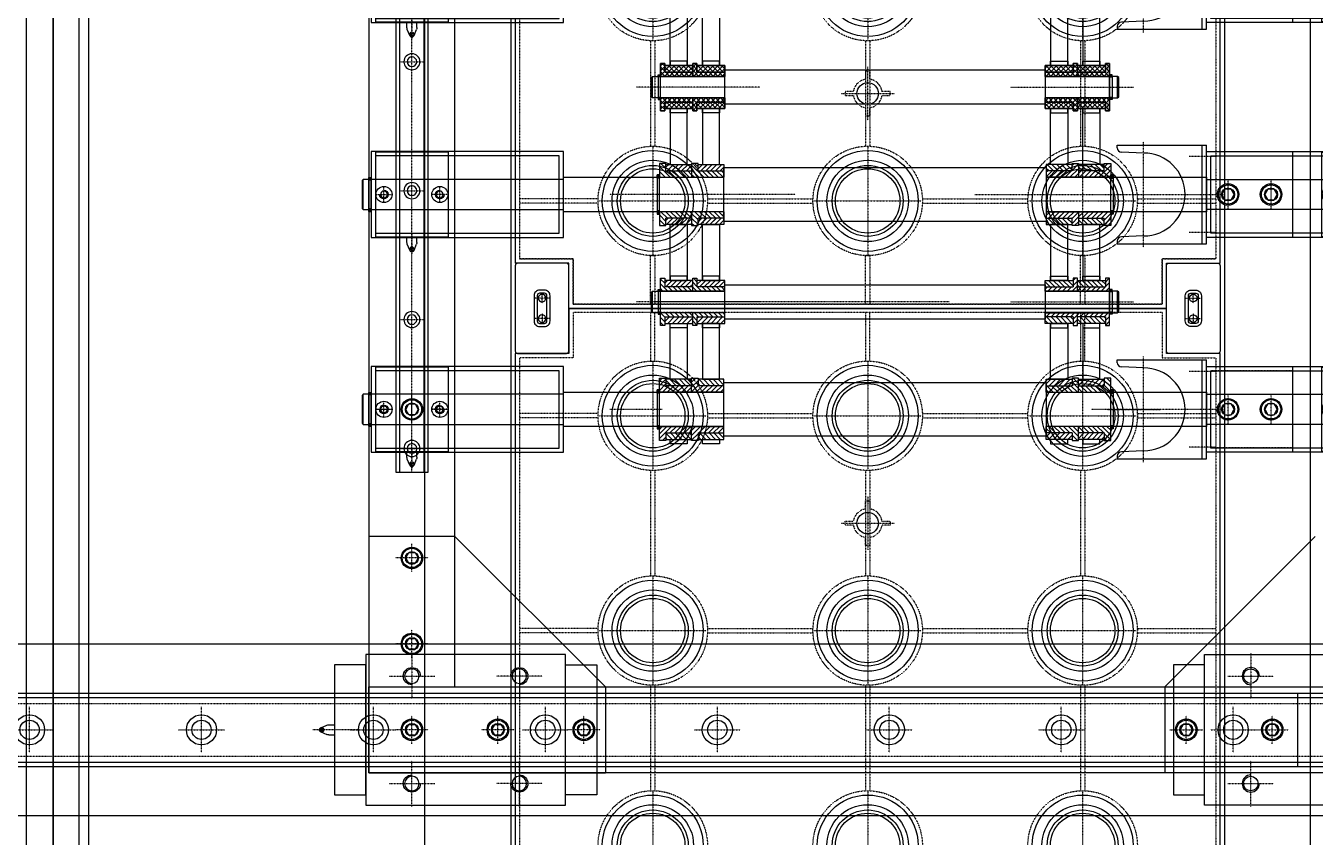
# Model space of a CAD drawing. Header units: inches. Extents: x 185496 to 352137, y 107182 to 179410.
# Drawn here: x 233795 to 234395, y 161615 to 161992 of the extents above; entities that cross this region are included whole.
import ezdxf

# ---------------------------------------------------------------- set-up
doc = ezdxf.new("R2010")
doc.units = ezdxf.units.IN
doc.header["$MEASUREMENT"] = 0
for name, pattern in [('Ax-B-comp-B1-$0$TRAZOS', [0.75, 0.5, -0.25]), ('CENTER', [2, 1.25, -0.25, 0.25, -0.25]), ('DASH', [0.35, 0.25, -0.1])]:
    doc.linetypes.add(name, pattern=pattern)
pattern_1 = [(45, (-17.8592, -41.6616), (-1.122532015, 1.122532015), [])]

# ---------------------------------------------------------------- blocks, each defined once
blk = doc.blocks.new('*U28')
at = {"color": 3, "linetype": 'DASH', "ltscale": 0.1}
blk.add_circle((0, 0), 25.47, dxfattribs=at)
blk = doc.blocks.new('*U29')
at = {"color": 0, "linetype": 'ByBlock', "lineweight": -2, "transparency": 16777216}
for p in [(0, 0), (100, 0), (200, 0), (0, -100), (100, -100), (200, -100), (0, -200), (100, -200), (200, -200), (0, -300), (100, -300), (200, -300), (0, -400), (100, -400), (200, -400), (0, -500), (100, -500), (200, -500), (0, -600), (100, -600), (200, -600), (0, -700), (100, -700), (200, -700), (0, -800), (100, -800), (200, -800)]:
    blk.add_blockref('*U28', p, dxfattribs=at)
blk = doc.blocks.new('*U30')
at = {"color": 1, "linetype": 'CENTER', "ltscale": 0.01}
for p, q in [((0, 25.21), (0, -25.21)), ((-24.99, 0), (24.99, 0))]:
    blk.add_line(p, q, dxfattribs=at)
at = {"lineweight": 30}
for radius in [23.47, 18.96, 16.5, 15]:
    blk.add_circle((0, 0), radius, dxfattribs=at)
blk = doc.blocks.new('*U31')
at = {"color": 0, "linetype": 'ByBlock', "lineweight": -2, "transparency": 16777216}
for p in [(0, 0), (100, 0), (200, 0), (0, -100), (100, -100), (200, -100), (0, -200), (100, -200), (200, -200), (0, -300), (100, -300), (200, -300), (0, -400), (100, -400), (200, -400), (0, -500), (100, -500), (200, -500), (0, -600), (100, -600), (200, -600), (0, -700), (100, -700), (200, -700), (0, -800), (100, -800), (200, -800)]:
    blk.add_blockref('*U30', p, dxfattribs=at)
blk = doc.blocks.new('GGFF')
at = {"color": 3, "linetype": 'DASH', "ltscale": 0.05}
for p, q in [((38118.03, 24398.12), (38118.03, 24434.67)), ((38120.03, 24398.12), (38120.03, 24434.67)), ((38218.03, 24398.12), (38218.03, 24434.67)), ((38220.03, 24398.12), (38220.03, 24434.67)), ((38918.03, 24398.12), (38918.03, 24434.67)), ((38920.03, 24398.12), (38920.03, 24434.67)), ((38118.03, 24298.12), (38118.03, 24347.23)), ((38120.03, 24298.12), (38120.03, 24347.23)), ((38218.03, 24298.12), (38218.03, 24347.23)), ((38220.03, 24298.12), (38220.03, 24347.23)), ((38918.03, 24298.12), (38918.03, 24347.23)), ((38920.03, 24298.12), (38920.03, 24347.23)), ((38118.03, 24198.12), (38118.03, 24247.23)), ((38120.03, 24198.12), (38120.03, 24247.23)), ((38218.03, 24198.12), (38218.03, 24247.23)), ((38220.03, 24198.12), (38220.03, 24247.23)), ((38918.03, 24198.12), (38918.03, 24247.23)), ((38920.03, 24198.12), (38920.03, 24247.23)), ((38118.03, 24147.23), (38118.03, 24110.67)), ((38120.03, 24147.23), (38120.03, 24110.67)), ((38218.03, 24147.23), (38218.03, 24110.67)), ((38220.03, 24147.23), (38220.03, 24110.67)), ((38918.03, 24147.23), (38918.03, 24110.67)), ((38920.03, 24147.23), (38920.03, 24110.67))]:
    blk.add_line(p, q, dxfattribs=at)
at = {"color": 3, "linetype": 'DASH', "ltscale": 0.1}
for p, q in [((38144.48, 24373.67), (38193.58, 24373.67)), ((38144.48, 24371.67), (38193.58, 24371.67)), ((38244.48, 24373.67), (38293.58, 24373.67)), ((38244.48, 24371.67), (38293.58, 24371.67)), ((38844.48, 24373.67), (38893.58, 24373.67)), ((38844.48, 24371.67), (38893.58, 24371.67)), ((38144.48, 24273.67), (38193.58, 24273.67)), ((38244.48, 24273.67), (38293.58, 24273.67)), ((38844.48, 24273.67), (38893.58, 24273.67)), ((38144.48, 24271.67), (38193.58, 24271.67)), ((38244.48, 24271.67), (38293.58, 24271.67)), ((38844.48, 24271.67), (38893.58, 24271.67)), ((38144.48, 24173.67), (38193.58, 24173.67)), ((38144.48, 24171.67), (38193.58, 24171.67)), ((38244.48, 24173.67), (38293.58, 24173.67)), ((38244.48, 24171.67), (38293.58, 24171.67)), ((38844.48, 24173.67), (38893.58, 24173.67)), ((38844.48, 24171.67), (38893.58, 24171.67))]:
    blk.add_line(p, q, dxfattribs=at)
at = {"color": 1, "linetype": 'CENTER', "ltscale": 0.01}
for p, q in [((38169.03, 24260.27), (38169.03, 24285.08)), ((38869.03, 24260.27), (38869.03, 24285.08)), ((38156.55, 24272.67), (38181.51, 24272.67)), ((38881.51, 24272.67), (38856.55, 24272.67))]:
    blk.add_line(p, q, dxfattribs=at)
at = {"lineweight": 30}
for points in [[(38948.03, 24436.67), (38090.03, 24436.67), (38090.03, 24411.67), (38069.03, 24411.67), (38069.03, 24133.67)], [(38969.03, 24411.67), (38948.03, 24411.67), (38948.03, 24436.67)], [(38969.03, 24133.67), (38969.03, 24411.67)], [(38069.03, 24133.67), (38090.03, 24133.67), (38090.03, 24108.67)], [(38969.03, 24133.67), (38948.03, 24133.67), (38948.03, 24108.67)], [(38090.03, 24108.67), (38948.03, 24108.67)]]:
    blk.add_lwpolyline(points, dxfattribs=at)
at = {"color": 3, "linetype": 'DASH', "ltscale": 0.1}
for points in [[(38071.03, 24409.67), (38092.03, 24409.67), (38092.03, 24434.67)], [(38092.03, 24434.67), (38644.12, 24434.67)], [(38693.75, 24110.67), (38946.03, 24110.67), (38946.03, 24135.67), (38967.03, 24135.67), (38967.03, 24409.67), (38946.03, 24409.67), (38946.03, 24434.67)], [(38719.03, 24434.67), (38946.03, 24434.67), (38946.03, 24409.67), (38967.03, 24409.67), (38967.03, 24135.67), (38946.03, 24135.67), (38946.03, 24110.67)], [(38071.03, 24409.67), (38071.03, 24135.67)], [(38168.03, 24279.31), (38168.03, 24283.1), (38170.03, 24283.1), (38170.03, 24279.31)], [(38870.03, 24279.31), (38870.03, 24283.1), (38868.03, 24283.1), (38868.03, 24279.31)], [(38162.4, 24271.67), (38158.61, 24271.67), (38158.61, 24273.67), (38162.4, 24273.67)], [(38175.66, 24273.67), (38179.45, 24273.67), (38179.45, 24271.67), (38175.66, 24271.67)], [(38862.4, 24273.67), (38858.61, 24273.67), (38858.61, 24271.67), (38862.4, 24271.67)], [(38875.66, 24271.67), (38879.45, 24271.67), (38879.45, 24273.67), (38875.66, 24273.67)], [(38170.03, 24266.04), (38170.03, 24262.25), (38168.03, 24262.25), (38168.03, 24266.04)], [(38868.03, 24266.04), (38868.03, 24262.25), (38870.03, 24262.25), (38870.03, 24266.04)], [(38071.03, 24135.67), (38092.03, 24135.67), (38092.03, 24110.67)], [(38092.03, 24110.67), (38644.12, 24110.67)]]:
    blk.add_lwpolyline(points, dxfattribs=at)
at = {"color": 3, "linetype": 'DASH', "ltscale": 0.05}
for points in [[(38071.03, 24371.67), (38093.56, 24371.67), (38093.56, 24373.67), (38071.03, 24373.67)], [(38967.03, 24371.67), (38944.5, 24371.67), (38944.5, 24373.67), (38967.03, 24373.67)], [(38071.03, 24271.67), (38093.56, 24271.67), (38093.56, 24273.67), (38071.03, 24273.67)], [(38967.03, 24271.67), (38944.5, 24271.67), (38944.5, 24273.67), (38967.03, 24273.67)], [(38071.03, 24171.67), (38093.56, 24171.67), (38093.56, 24173.67), (38071.03, 24173.67)], [(38967.03, 24171.67), (38944.5, 24171.67), (38944.5, 24173.67), (38967.03, 24173.67)]]:
    blk.add_lwpolyline(points, dxfattribs=at)
at = {"lineweight": 30}
for centre in [(38169.03, 24272.67), (38869.03, 24272.67)]:
    blk.add_circle(centre, 5, dxfattribs=at)
at = {"color": 3, "linetype": 'DASH', "ltscale": 0.1}
for centre, start, end in [((38169.03, 24272.67), 98.5731, 171.4269), ((38169.03, 24272.67), 8.5731, 81.4269), ((38869.03, 24272.67), 98.5731, 171.4269), ((38869.03, 24272.67), 8.5731, 81.4269), ((38169.03, 24272.67), 188.5731, 261.4269), ((38169.03, 24272.67), 278.5731, 351.4269), ((38869.03, 24272.67), 188.5731, 261.4269), ((38869.03, 24272.67), 278.5731, 351.4269)]:
    blk.add_arc(centre, 6.71, start, end, dxfattribs=at)
at = {"rotation": 90}
for name in ['*U29', '*U31']:
    blk.add_blockref(name, (38119.03, 24172.67), dxfattribs=at)
blk = doc.blocks.new('*U102')
blk.add_blockref('GGFF', (-38519.03, -24272.67))
blk = doc.blocks.new('*U101')
at = {"color": 0, "linetype": 'ByBlock', "lineweight": -2, "transparency": 16777216}
for p in [(900, 0), (1800, 0)]:
    blk.add_blockref('*U102', p, dxfattribs=at)
blk = doc.blocks.new('*U100')
at = {"color": 1, "linetype": 'CENTER', "ltscale": 0.001}
for p, q in [((-4.76, -3.49), (-4.76, 3.49)), ((4.76, -3.49), (4.76, 3.32)), ((-2.34, 0), (-7.19, 0)), ((2.34, 0), (7.19, 0))]:
    blk.add_line(p, q, dxfattribs=at)
for points in [[(-19.86, 12.5), (19.86, 12.5, -0.414214), (21, 11.36), (21, -11.36, -0.414214), (19.86, -12.5), (-19.86, -12.5, -0.414214), (-21, -11.36), (-21, 11.36, -0.414214)], [(-5.89, 3.74), (5.89, 3.74, -0.414214), (8.5, 1.13), (8.5, -1.13, -0.414214), (5.89, -3.74), (-5.89, -3.74, -0.414214), (-8.5, -1.13), (-8.5, 1.13, -0.414214)], [(-5.89, 2.27), (5.89, 2.27, -0.414214), (7.03, 1.13), (7.03, -1.13, -0.414214), (5.89, -2.27), (-5.89, -2.27, -0.414214), (-7.03, -1.13), (-7.03, 1.13, -0.414214)]]:
    blk.add_lwpolyline(points, format="xyb", close=True)
for centre in [(-4.76, 0), (4.76, 0)]:
    blk.add_circle(centre, 1.75)
blk = doc.blocks.new('*U99')
at = {"color": 0, "linetype": 'ByBlock', "lineweight": -2, "transparency": 16777216}
blk.add_blockref('*U100', (1800, 0), dxfattribs=at)
blk = doc.blocks.new('*U98')
at = {"color": 1, "linetype": 'CENTER', "ltscale": 0.001}
for p, q in [((-4.76, -3.49), (-4.76, 3.49)), ((4.76, -3.49), (4.76, 3.32)), ((-2.34, 0), (-7.19, 0)), ((2.34, 0), (7.19, 0))]:
    blk.add_line(p, q, dxfattribs=at)
for points in [[(-19.86, 12.5), (19.86, 12.5, -0.414214), (21, 11.36), (21, -11.36, -0.414214), (19.86, -12.5), (-19.86, -12.5, -0.414214), (-21, -11.36), (-21, 11.36, -0.414214)], [(-5.89, 3.74), (5.89, 3.74, -0.414214), (8.5, 1.13), (8.5, -1.13, -0.414214), (5.89, -3.74), (-5.89, -3.74, -0.414214), (-8.5, -1.13), (-8.5, 1.13, -0.414214)], [(-5.89, 2.27), (5.89, 2.27, -0.414214), (7.03, 1.13), (7.03, -1.13, -0.414214), (5.89, -2.27), (-5.89, -2.27, -0.414214), (-7.03, -1.13), (-7.03, 1.13, -0.414214)]]:
    blk.add_lwpolyline(points, format="xyb", close=True)
for centre in [(-4.76, 0), (4.76, 0)]:
    blk.add_circle(centre, 1.75)
blk = doc.blocks.new('*U97')
at = {"color": 0, "linetype": 'ByBlock', "lineweight": -2, "transparency": 16777216}
blk.add_blockref('*U98', (1800, 0), dxfattribs=at)
blk = doc.blocks.new('FDFEGE')
h = blk.add_hatch()
h.set_pattern_fill('ANSI31', color=4, angle=90)
h.set_pattern_definition([(135, (0, -3.066), (-1.122532015, -1.122532015), [])])
h.paths.add_polyline_path([(37090.03, 26125.28), (37087.03, 26125.28), (37087.03, 26113.28), (37090.03, 26113.28)])
h.paths.add_polyline_path([(37065.03, 26125.28), (37062.03, 26125.28), (37062.03, 26113.28), (37065.03, 26113.28)])
for points in [[(37065.03, 26113.28), (37062.03, 26113.28), (37062.03, 26125.28), (37065.03, 26125.28)], [(37065.03, 26113.28), (37065.03, 26125.28)], [(37087.03, 26125.28), (37087.03, 26113.28)], [(37087.03, 26125.28), (37090.03, 26125.28), (37090.03, 26113.28), (37087.03, 26113.28)]]:
    blk.add_lwpolyline(points)
blk = doc.blocks.new('DFGE')
h = blk.add_hatch()
h.set_pattern_fill('ANSI31', color=4)
h.set_pattern_definition([(45, (-32.4945, -37.9827), (-1.122532015, 1.122532015), [])])
h.paths.add_polyline_path([(37087.03, 26109.54), (37084.03, 26109.54), (37084.03, 26094.54), (37090.53, 26094.54), (37090.53, 26097.54), (37087.03, 26097.54)])
h.paths.add_polyline_path([(37068.03, 26109.54), (37065.03, 26109.54), (37065.03, 26097.54), (37061.53, 26097.54), (37061.53, 26094.54), (37068.03, 26094.54)])
for points in [[(37065.03, 26097.54), (37065.03, 26109.54), (37068.03, 26109.54)], [(37068.03, 26094.54), (37068.03, 26109.54)], [(37084.03, 26109.54), (37084.03, 26094.54)], [(37084.03, 26109.54), (37087.03, 26109.54), (37087.03, 26097.54)], [(37065.03, 26097.54), (37061.53, 26097.54), (37061.53, 26094.54), (37068.03, 26094.54)], [(37084.03, 26094.54), (37090.53, 26094.54), (37090.53, 26097.54), (37087.03, 26097.54)]]:
    blk.add_lwpolyline(points)
blk = doc.blocks.new('RGRG')
h = blk.add_hatch()
h.set_pattern_fill('ANSI31', color=4, angle=90)
h.set_pattern_definition([(135, (-17.8592, -41.6616), (-1.122532015, -1.122532015), [])])
h.paths.add_polyline_path([(37137.03, 26113.84), (37137.03, 26115.84), (37133.03, 26115.84), (37133.03, 26128.84), (37131.03, 26128.84), (37131.03, 26113.84)])
h.paths.add_polyline_path([(37121.03, 26113.84), (37121.03, 26128.84), (37119.03, 26128.84), (37119.03, 26115.84), (37115.03, 26115.84), (37115.03, 26113.84)])
for points in [[(37119.03, 26115.84), (37119.03, 26128.84), (37121.03, 26128.84)], [(37131.03, 26128.84), (37133.03, 26128.84), (37133.03, 26115.84)], [(37119.03, 26115.84), (37115.03, 26115.84), (37115.03, 26113.84), (37121.03, 26113.84)], [(37131.03, 26113.84), (37137.03, 26113.84), (37137.03, 26115.84), (37133.03, 26115.84)]]:
    blk.add_lwpolyline(points)
blk = doc.blocks.new('FDFVDF')
h = blk.add_hatch()
h.set_pattern_fill('ANSI31', color=4)
h.set_pattern_definition(pattern_1)
h.paths.add_polyline_path([(37119.03, 26128.84), (37116.03, 26128.84), (37116.03, 26115.84), (37119.03, 26115.84)])
h = blk.add_hatch()
h.set_pattern_fill('ANSI31', color=4)
h.set_pattern_definition(pattern_1)
h.paths.add_polyline_path([(37133.03, 26128.84), (37136.03, 26128.84), (37136.03, 26115.84), (37133.03, 26115.84)])
for points in [[(37119.03, 26115.84), (37116.03, 26115.84), (37116.03, 26128.84), (37119.03, 26128.84)], [(37133.03, 26128.84), (37136.03, 26128.84), (37136.03, 26115.84), (37133.03, 26115.84)]]:
    blk.add_lwpolyline(points)
blk = doc.blocks.new('FGDFGDFG')
at = {"color": 1, "linetype": 'CENTER', "ltscale": 0.01}
for p, q in [((37176.03, 26161.55), (37176.03, 26090.26)), ((37126.03, 26145.03), (37126.03, 26102.68)), ((37226.03, 26145.03), (37226.03, 26102.68))]:
    blk.add_line(p, q, dxfattribs=at)
for points in [[(37119.03, 26115.84), (37119.03, 26128.84), (37121.03, 26128.84)], [(37121.03, 26113.84), (37121.03, 26128.84)], [(37131.03, 26128.84), (37131.03, 26113.84)], [(37131.03, 26128.84), (37133.03, 26128.84), (37133.03, 26115.84)], [(37221.03, 26128.84), (37219.03, 26128.84), (37219.03, 26115.84)], [(37221.03, 26128.84), (37221.03, 26113.84)], [(37231.03, 26113.84), (37231.03, 26128.84)], [(37233.03, 26115.84), (37233.03, 26128.84), (37231.03, 26128.84)]]:
    blk.add_lwpolyline(points)
for points in [[(37116.03, 26126.34), (37114.03, 26126.34), (37114.03, 26118.34), (37116.03, 26118.34)], [(37136.03, 26126.34), (37138.03, 26126.34), (37138.03, 26118.34), (37136.03, 26118.34)], [(37162.03, 26126.34), (37136.03, 26126.34), (37136.03, 26118.34), (37162.03, 26118.34)], [(37190.03, 26126.34), (37216.03, 26126.34), (37216.03, 26118.34), (37190.03, 26118.34)], [(37236.03, 26126.34), (37238.03, 26126.34), (37238.03, 26118.34), (37236.03, 26118.34)]]:
    blk.add_lwpolyline(points, close=True)
for name in ['RGRG', 'FDFVDF']:
    blk.add_blockref(name, (0, 0))
at = {"xscale": -1}
for name, p in [('DFGE', (74252.06, 18.8)), ('FDFEGE', (74252.06, 3.07)), ('RGRG', (74352.06, 0)), ('FDFVDF', (74352.06, 0))]:
    blk.add_blockref(name, p, dxfattribs=at)
blk = doc.blocks.new('*U41')
h = blk.add_hatch(color=4)
h.dxf.hatch_style = 1
h.paths.add_polyline_path([(-4.8, 105.6), (-5.75, 105.6), (-5.75, 104.5), (-4.8, 104.5)])
h = blk.add_hatch(color=4)
h.dxf.hatch_style = 1
h.paths.add_polyline_path([(4.8, 105.6), (5.75, 105.6), (5.75, 104.5), (4.8, 104.5)])
h = blk.add_hatch(color=4)
h.dxf.hatch_style = 1
h.paths.add_polyline_path([(-4.8, -105.6), (-5.75, -105.6), (-5.75, -104.5), (-4.8, -104.5)])
h = blk.add_hatch(color=4)
h.dxf.hatch_style = 1
h.paths.add_polyline_path([(4.8, -105.6), (5.75, -105.6), (5.75, -104.5), (4.8, -104.5)])
for p, q in [((-5, 108.19), (5, 108.19)), ((-5, -108.19), (5, -108.19))]:
    blk.add_line(p, q)
for points in [[(-5, 74.5), (-5, 108.19), (-4.5, 108.69), (4.5, 108.69), (5, 108.19), (5, 74.5)], [(-5, 74.5), (-5, 104.5)], [(5, 104.5), (5, 74.5)], [(5, -74.5), (5, -104.5), (-5, -104.5), (-5, -74.5)], [(-5, -89.5), (-5, -74.5)], [(-5, -74.5), (-5, -108.19), (-4.5, -108.69), (4.5, -108.69), (5, -108.19), (5, -74.5)], [(5, -74.5), (5, -89.5)]]:
    blk.add_lwpolyline(points)
for points in [[(-4.8, 105.6), (-5.75, 105.6), (-5.75, 104.5), (-4.8, 104.5)], [(-4.8, 104.5), (4.8, 104.5), (4.8, 105.6), (-4.8, 105.6)], [(4.8, 105.6), (5.75, 105.6), (5.75, 104.5), (4.8, 104.5)], [(-8, 74.5), (8, 74.5), (8, -74.5), (-8, -74.5)], [(-4.8, -105.6), (-5.75, -105.6), (-5.75, -104.5), (-4.8, -104.5)], [(-4.8, -104.5), (4.8, -104.5), (4.8, -105.6), (-4.8, -105.6)], [(4.8, -105.6), (5.75, -105.6), (5.75, -104.5), (4.8, -104.5)]]:
    blk.add_lwpolyline(points, close=True)
blk = doc.blocks.new('*U42')
at = {"color": 0, "linetype": 'ByBlock', "lineweight": -2, "transparency": 16777216}
for p in [(0, 0), (100, 0), (200, 0), (300, 0), (400, 0)]:
    blk.add_blockref('*U41', p, dxfattribs=at)
blk = doc.blocks.new('*U45')
at = {"color": 1, "linetype": 'CENTER', "ltscale": 0.003}
blk.add_line((0, -5.96), (0, 5.96), dxfattribs=at)
for radius in [3.75, 2.25]:
    blk.add_circle((0, 0), radius)
blk = doc.blocks.new('*U46')
at = {"color": 0, "linetype": 'ByBlock', "lineweight": -2, "transparency": 16777216}
for p in [(0, 0), (60, 0), (120, 0), (180, 0), (240, 0), (300, 0), (360, 0), (420, 0), (480, 0), (540, 0)]:
    blk.add_blockref('*U45', p, dxfattribs=at)
blk = doc.blocks.new('WEFERF')
at = {"color": 1, "linetype": 'CENTER', "ltscale": 0.003}
for p, q in [((37124.03, 26154.01), (37124.03, 26146.67)), ((37120.77, 26150.34), (37127.29, 26150.34)), ((37124.03, 26120.67), (37124.03, 26128.01)), ((37120.77, 26124.34), (37127.29, 26124.34))]:
    blk.add_line(p, q, dxfattribs=at)
for p, q in [((37098.05, 26138.34), (37100.88, 26139.48)), ((37101.74, 26139.65), (37104.38, 26139.65)), ((37098.05, 26136.35), (37100.88, 26135.21)), ((37101.74, 26135.04), (37104.38, 26135.04))]:
    blk.add_line(p, q)
blk.add_lwpolyline([(37104.38, 26154.34), (37143.68, 26154.34), (37143.68, 26120.34), (37104.38, 26120.34)], close=True)
blk.add_lwpolyline([(37106.13, 26137.34), (37096.49, 26137.34)], dxfattribs=at)
for centre, radius in [((37124.03, 26150.34), 1.6), ((37098.45, 26137.34), 1.07), ((37098.45, 26137.34), 0.579), ((37124.03, 26124.34), 1.6)]:
    blk.add_circle(centre, radius)
at = {"color": 3}
for centre, start, end in [((37124.03, 26150.34), 90, 0), ((37124.03, 26124.34), 0, 270)]:
    blk.add_arc(centre, 2, start, end, dxfattribs=at)
for start, end in [(90, 112.0054), (247.9946, 270)]:
    blk.add_arc((37101.74, 26137.34), 2.3, start, end)
blk = doc.blocks.new('*U24')
at = {"color": 1, "linetype": 'CENTER', "ltscale": 0.01}
for p, q in [((0, 31.05), (0, -31.05)), ((-24.55, 6.73), (24.55, 6.73))]:
    blk.add_line(p, q, dxfattribs=at)
at = {"lineweight": 30}
for p, q in [((-21.72, 19), (-23, 19)), ((-23, 19), (-23, -22.55)), ((21.72, 19), (23, 19)), ((23, 19), (23, -22.55)), ((-19.29, 6.73), (-19.72, 17.08)), ((19.29, 6.73), (19.72, 17.08)), ((-23, -20.55), (23, -20.55)), ((-23, -22.55), (23, -22.55))]:
    blk.add_line(p, q, dxfattribs=at)
at = {"color": 1, "linetype": 'CENTER', "ltscale": 0.005}
for p, q in [((-17.68, -26.75), (-17.68, -14.36)), ((17.68, -26.75), (17.68, -14.36))]:
    blk.add_line(p, q, dxfattribs=at)
at = {"lineweight": 30}
for centre, radius, start, end in [((-21.72, 17), 2, 2.38829, 90), ((21.72, 17), 2, 90, 177.61171), ((0, 6.73), 19.29, 180, 0)]:
    blk.add_arc(centre, radius, start, end, dxfattribs=at)
blk = doc.blocks.new('*U25')
at = {"color": 0, "linetype": 'ByBlock', "lineweight": -2, "transparency": 16777216}
blk.add_blockref('*U24', (0, 0), dxfattribs=at)
blk = doc.blocks.new('FDFGDF')
at = {"color": 1, "linetype": 'CENTER', "ltscale": 0.004}
for p, q in [((37169.51, 26177.04), (37182.54, 26177.04)), ((37169.51, 26157.04), (37182.54, 26157.04))]:
    blk.add_line(p, q, dxfattribs=at)
for points in [[(37156.03, 26187.04), (37196.03, 26187.04), (37196.03, 26147.04), (37156.03, 26147.04)], [(37178.53, 26178.49), (37176.03, 26179.93), (37173.53, 26178.49), (37173.53, 26175.6), (37176.03, 26174.15), (37178.53, 26175.6)], [(37178.53, 26158.49), (37176.03, 26159.93), (37173.53, 26158.49), (37173.53, 26155.6), (37176.03, 26154.15), (37178.53, 26155.6)]]:
    blk.add_lwpolyline(points, close=True)
at = {"color": 3, "linetype": 'Ax-B-comp-B1-$0$TRAZOS', "ltscale": 0.01}
blk.add_lwpolyline([(37158.03, 26185.04), (37194.03, 26185.04), (37194.03, 26147.04), (37158.03, 26147.04)], close=True, dxfattribs=at)
for centre, radius in [((37176.03, 26177.04), 5), ((37176.03, 26177.04), 4.5), ((37176.03, 26177.04), 3), ((37176.03, 26157.04), 5), ((37176.03, 26157.04), 4.5), ((37176.03, 26157.04), 3)]:
    blk.add_circle(centre, radius)
blk.add_blockref('*U25', (37176.03, 26209.6))
blk = doc.blocks.new('*U47')
h = blk.add_hatch(color=4)
h.dxf.hatch_style = 1
h.paths.add_polyline_path([(-6.36, 239.14), (-5.21, 239.14), (-5.21, 240.24), (-6.36, 240.24)])
h = blk.add_hatch(color=4)
h.dxf.hatch_style = 1
h.paths.add_polyline_path([(9.34, 239.14), (8.19, 239.14), (8.19, 240.24), (9.34, 240.24)])
h = blk.add_hatch(color=4)
h.dxf.hatch_style = 1
h.paths.add_polyline_path([(-7.61, 105), (-6.11, 105), (-6.11, 106.1), (-7.61, 106.1)])
h = blk.add_hatch(color=4)
h.dxf.hatch_style = 1
h.paths.add_polyline_path([(10.59, 105), (9.09, 105), (9.09, 106.1), (10.59, 106.1)])
h = blk.add_hatch(color=4)
h.dxf.hatch_style = 1
h.paths.add_polyline_path([(-7.61, -105), (-6.11, -105), (-6.11, -106.1), (-7.61, -106.1)])
h = blk.add_hatch(color=4)
h.dxf.hatch_style = 1
h.paths.add_polyline_path([(10.59, -105), (9.09, -105), (9.09, -106.1), (10.59, -106.1)])
h = blk.add_hatch(color=4)
h.dxf.hatch_style = 1
h.paths.add_polyline_path([(-6.36, -239.14), (-5.21, -239.14), (-5.21, -240.24), (-6.36, -240.24)])
h = blk.add_hatch(color=4)
h.dxf.hatch_style = 1
h.paths.add_polyline_path([(9.34, -239.14), (8.19, -239.14), (8.19, -240.24), (9.34, -240.24)])
for p, q in [((-5.51, 242.74), (8.49, 242.74)), ((-5.51, -242.74), (8.49, -242.74))]:
    blk.add_line(p, q)
for points in [[(9.34, 239.14), (-6.36, 239.14), (-6.36, 240.24), (9.34, 240.24)], [(-6.36, 239.14), (-5.21, 239.14), (-5.21, 240.24), (-6.36, 240.24)], [(-5.51, 149.6), (8.49, 149.6), (8.49, 242.74), (7.99, 243.24), (-5.01, 243.24), (-5.51, 242.74)], [(-5.21, 239.14), (8.19, 239.14), (8.19, 240.24), (-5.21, 240.24)], [(9.34, 239.14), (8.19, 239.14), (8.19, 240.24), (9.34, 240.24)], [(21.49, 239.14), (-18.51, 239.14), (-18.51, 149.6), (21.49, 149.6)], [(19.49, 237.14), (-16.51, 237.14), (-16.51, 151.6), (19.49, 151.6)], [(-7.61, 105), (10.59, 105), (10.59, 106.1), (-7.61, 106.1)], [(-7.61, 105), (-6.11, 105), (-6.11, 106.1), (-7.61, 106.1)], [(-6.11, 105), (9.09, 105), (9.09, 106.1), (-6.11, 106.1)], [(10.59, 105), (9.09, 105), (9.09, 106.1), (10.59, 106.1)], [(13.99, -75), (-11.01, -75), (-11.01, 75), (13.99, 75)], [(-7.61, -105), (10.59, -105), (10.59, -106.1), (-7.61, -106.1)], [(-7.61, -105), (-6.11, -105), (-6.11, -106.1), (-7.61, -106.1)], [(-6.11, -105), (9.09, -105), (9.09, -106.1), (-6.11, -106.1)], [(10.59, -105), (9.09, -105), (9.09, -106.1), (10.59, -106.1)], [(21.49, -239.14), (-18.51, -239.14), (-18.51, -149.6), (21.49, -149.6)], [(-5.51, -149.6), (8.49, -149.6), (8.49, -242.74), (7.99, -243.24), (-5.01, -243.24), (-5.51, -242.74)], [(19.49, -237.14), (-16.51, -237.14), (-16.51, -151.6), (19.49, -151.6)], [(9.34, -239.14), (-6.36, -239.14), (-6.36, -240.24), (9.34, -240.24)], [(-6.36, -239.14), (-5.21, -239.14), (-5.21, -240.24), (-6.36, -240.24)], [(-5.21, -239.14), (8.19, -239.14), (8.19, -240.24), (-5.21, -240.24)], [(9.34, -239.14), (8.19, -239.14), (8.19, -240.24), (9.34, -240.24)]]:
    blk.add_lwpolyline(points, close=True)
for points in [[(-6.51, 75), (-6.51, 149.6), (9.49, 149.6), (9.49, 75)], [(9.49, -75), (9.49, -149.6), (-6.51, -149.6), (-6.51, -75)]]:
    blk.add_lwpolyline(points)
for centre in [(1.49, 233.14), (1.49, 207.14), (1.49, -207.14), (1.49, -233.14)]:
    blk.add_circle(centre, 3.75)
at = {"xscale": -1, "rotation": 180}
blk.add_blockref('WEFERF', (-37122.53, 26357.49), dxfattribs=at)
for name, p in [('FDFGDF', (-37174.53, -26336.64)), ('WEFERF', (-37122.53, -26357.49))]:
    blk.add_blockref(name, p)
blk = doc.blocks.new('*U48')
at = {"color": 0, "linetype": 'ByBlock', "lineweight": -2, "transparency": 16777216}
for p in [(0, 0), (100, 0), (200, 0), (300, 0), (400, 0), (500, 0)]:
    blk.add_blockref('*U47', p, dxfattribs=at)
blk = doc.blocks.new('*U49')
at = {"color": 1, "linetype": 'CENTER', "ltscale": 0.01}
for p, q in [((0, 10.63), (0, -10.63)), ((10.63, 0), (-10.63, 0))]:
    blk.add_line(p, q, dxfattribs=at)
for radius in [7, 4.5]:
    blk.add_circle((0, 0), radius)
blk = doc.blocks.new('*U50')
at = {"color": 0, "linetype": 'ByBlock', "lineweight": -2, "transparency": 16777216}
for p in [(0, 0), (80, 0), (160, 0), (240, 0), (320, 0), (400, 0), (480, 0), (560, 0)]:
    blk.add_blockref('*U49', p, dxfattribs=at)
blk = doc.blocks.new('SGDRGE')
at = {"color": 1, "linetype": 'CENTER', "ltscale": 0.01}
for p, q in [((36566.59, 27182.56), (36566.59, 27161.29)), ((36616.59, 27182.56), (36616.59, 27161.29)), ((36555.96, 27171.93), (36577.23, 27171.93)), ((36627.23, 27171.93), (36605.96, 27171.93)), ((36566.59, 27111.29), (36566.59, 27132.56)), ((36616.59, 27111.29), (36616.59, 27132.56)), ((36555.96, 27121.93), (36577.23, 27121.93)), ((36627.23, 27121.93), (36605.96, 27121.93))]:
    blk.add_line(p, q, dxfattribs=at)
for p, q in [((36524.21, 27147.93), (36527.06, 27149.08)), ((36527.93, 27149.25), (36530.59, 27149.25)), ((36527.93, 27149.25), (36530.59, 27149.25)), ((36524.21, 27145.93), (36527.06, 27144.77)), ((36526.46, 27145.01), (36527.06, 27144.77)), ((36527.93, 27144.6), (36530.59, 27144.6)), ((36527.93, 27144.6), (36530.59, 27144.6))]:
    blk.add_line(p, q)
for points in [[(36530.59, 27177.18), (36545.09, 27177.18), (36545.09, 27116.67), (36530.59, 27116.67)], [(36545.09, 27181.93), (36638.09, 27181.93), (36638.09, 27111.93), (36545.09, 27111.93)], [(36652.59, 27177.18), (36638.09, 27177.18), (36638.09, 27116.67), (36652.59, 27116.67)]]:
    blk.add_lwpolyline(points, close=True)
blk.add_lwpolyline([(36542.03, 27146.93), (36520.52, 27146.93)], dxfattribs=at)
blk.add_lwpolyline([(36542.03, 27146.93), (36520.52, 27146.93)], dxfattribs=at)
for centre, radius in [((36566.59, 27171.93), 3.4), ((36616.59, 27171.93), 3.4), ((36524.61, 27146.93), 1.08), ((36524.61, 27146.93), 0.584), ((36566.59, 27121.93), 3.4), ((36616.59, 27121.93), 3.4)]:
    blk.add_circle(centre, radius)
at = {"color": 3}
for centre, start, end in [((36566.59, 27171.93), 0, 270), ((36616.59, 27171.93), 270, 180), ((36566.59, 27121.93), 90, 0), ((36616.59, 27121.93), 180, 90)]:
    blk.add_arc(centre, 4, start, end, dxfattribs=at)
for centre, radius, start, end in [((36524.61, 27146.93), 1.08, 112.0054, 187.69578), ((36527.93, 27146.93), 2.33, 90, 112.0054), ((36527.93, 27146.93), 2.33, 247.9946, 270)]:
    blk.add_arc(centre, radius, start, end)
blk = doc.blocks.new('FGBGFHGTR')
h = blk.add_hatch(color=4)
h.dxf.hatch_style = 1
h.paths.add_polyline_path([(52389.52, 17506.62), (52390.67, 17506.62), (52390.67, 17507.72), (52389.52, 17507.72)])
h = blk.add_hatch(color=4)
h.dxf.hatch_style = 1
h.paths.add_polyline_path([(52405.22, 17506.62), (52404.07, 17506.62), (52404.07, 17507.72), (52405.22, 17507.72)])
h = blk.add_hatch(color=4)
h.dxf.hatch_style = 1
h.paths.add_polyline_path([(52388.27, 17372.48), (52389.77, 17372.48), (52389.77, 17373.58), (52388.27, 17373.58)])
h = blk.add_hatch(color=4)
h.dxf.hatch_style = 1
h.paths.add_polyline_path([(52406.47, 17372.48), (52404.97, 17372.48), (52404.97, 17373.58), (52406.47, 17373.58)])
h = blk.add_hatch(color=4)
h.dxf.hatch_style = 1
h.paths.add_polyline_path([(52388.27, 17162.48), (52389.77, 17162.48), (52389.77, 17161.38), (52388.27, 17161.38)])
h = blk.add_hatch(color=4)
h.dxf.hatch_style = 1
h.paths.add_polyline_path([(52406.47, 17162.48), (52404.97, 17162.48), (52404.97, 17161.38), (52406.47, 17161.38)])
for p, q in [((52231.2, 18707.62), (52231.2, 16959.7)), ((52233.18, 18707.62), (52233.18, 16959.7)), ((52263.22, 18707.62), (52263.22, 16959.7)), ((52265.2, 18707.62), (52265.2, 16959.7)), ((52338.2, 17467.62), (52338.2, 17507.62)), ((52390.37, 17510.22), (52404.37, 17510.22)), ((52368.2, 17493.26), (53045.33, 17493.26)), ((52368.2, 17481.99), (53045.33, 17481.99)), ((52268.2, 17397.62), (52228.2, 17397.62)), ((52268.2, 17137.34), (52228.2, 17137.34)), ((52265.2, 17075.51), (52231.2, 17075.51))]:
    blk.add_line(p, q)
at = {"color": 3, "linetype": 'Ax-B-comp-B1-$0$TRAZOS', "ltscale": 0.005}
for p, q in [((52236.01, 18707.62), (52236.01, 16959.7)), ((52260.39, 18707.62), (52260.39, 16959.7))]:
    blk.add_line(p, q, dxfattribs=at)
at = {"color": 1, "linetype": 'CENTER', "ltscale": 0.003}
for p, q in [((52394.11, 17500.62), (52400.63, 17500.62)), ((52397.37, 17496.95), (52397.37, 17504.3)), ((52368.2, 17487.62), (53045.33, 17487.62)), ((52397.37, 17470.95), (52397.37, 17478.3)), ((52394.11, 17474.62), (52400.63, 17474.62))]:
    blk.add_line(p, q, dxfattribs=at)
at = {"color": 1, "linetype": 'CENTER', "ltscale": 0.004}
for p, q in [((52248.2, 17479.98), (52248.2, 17495.27)), ((52288.2, 17479.98), (52288.2, 17495.27)), ((52328.2, 17479.98), (52328.2, 17495.27)), ((52241.69, 17487.62), (52254.72, 17487.62)), ((52281.69, 17487.62), (52294.72, 17487.62)), ((52321.69, 17487.62), (52334.72, 17487.62)), ((52390.86, 17487.62), (52403.89, 17487.62)), ((52248.2, 17439.98), (52248.2, 17455.27)), ((52241.69, 17447.62), (52254.72, 17447.62)), ((52248.2, 17399.98), (52248.2, 17415.27)), ((52241.69, 17407.62), (52254.72, 17407.62)), ((52248.2, 17134.98), (52248.2, 17119.7)), ((52241.69, 17127.34), (52254.72, 17127.34)), ((52248.2, 17094.98), (52248.2, 17079.7)), ((52241.69, 17087.34), (52254.72, 17087.34))]:
    blk.add_line(p, q, dxfattribs=at)
at = {"color": 1, "linetype": 'CENTER', "ltscale": 0.01}
for p, q in [((52397.37, 17371.2), (52397.37, 17395.57)), ((52447.37, 17237.68), (52447.37, 17374.32)), ((52447.37, 17325.8), (52447.37, 17368.15)), ((52447.37, 17297.29), (52447.37, 17339.64)), ((52447.37, 17209.17), (52447.37, 17166.81)), ((52397.37, 17163.76), (52397.37, 17139.4))]:
    blk.add_line(p, q, dxfattribs=at)
for points in [[(52288.2, 16959.7), (52208.2, 16959.7), (52208.2, 18931.22), (52288.2, 18931.22)], [(52268.2, 17027.34), (52228.2, 17027.34), (52228.2, 17507.62), (52268.2, 17507.62)], [(52268.2, 17467.62), (53423.56, 17467.62), (53423.56, 17507.62), (52268.2, 17507.62)], [(52417.37, 17506.62), (52377.37, 17506.62), (52377.37, 17417.08), (52417.37, 17417.08)], [(52405.22, 17506.62), (52389.52, 17506.62), (52389.52, 17507.72), (52405.22, 17507.72)], [(52389.52, 17506.62), (52390.67, 17506.62), (52390.67, 17507.72), (52389.52, 17507.72)], [(52390.37, 17417.08), (52404.37, 17417.08), (52404.37, 17510.22), (52403.87, 17510.72), (52390.87, 17510.72), (52390.37, 17510.22)], [(52390.67, 17506.62), (52404.07, 17506.62), (52404.07, 17507.72), (52390.67, 17507.72)], [(52405.22, 17506.62), (52404.07, 17506.62), (52404.07, 17507.72), (52405.22, 17507.72)], [(52415.37, 17504.62), (52379.37, 17504.62), (52379.37, 17419.08), (52415.37, 17419.08)], [(52368.2, 17480.12), (53045.33, 17480.12), (53045.33, 17495.12), (52368.2, 17495.12)], [(52250.7, 17486.18), (52248.2, 17484.74), (52245.7, 17486.18), (52245.7, 17489.07), (52248.2, 17490.51), (52250.7, 17489.07)], [(52290.7, 17486.18), (52288.2, 17484.74), (52285.7, 17486.18), (52285.7, 17489.07), (52288.2, 17490.51), (52290.7, 17489.07)], [(52330.7, 17486.18), (52328.2, 17484.74), (52325.7, 17486.18), (52325.7, 17489.07), (52328.2, 17490.51), (52330.7, 17489.07)], [(52399.87, 17486.18), (52397.37, 17484.74), (52394.87, 17486.18), (52394.87, 17489.07), (52397.37, 17490.51), (52399.87, 17489.07)], [(52250.7, 17446.18), (52248.2, 17444.74), (52245.7, 17446.18), (52245.7, 17449.07), (52248.2, 17450.51), (52250.7, 17449.07)], [(52250.7, 17406.18), (52248.2, 17404.74), (52245.7, 17406.18), (52245.7, 17409.07), (52248.2, 17410.51), (52250.7, 17409.07)], [(52388.27, 17372.48), (52406.47, 17372.48), (52406.47, 17373.58), (52388.27, 17373.58)], [(52388.27, 17372.48), (52389.77, 17372.48), (52389.77, 17373.58), (52388.27, 17373.58)], [(52389.77, 17372.48), (52404.97, 17372.48), (52404.97, 17373.58), (52389.77, 17373.58)], [(52406.47, 17372.48), (52404.97, 17372.48), (52404.97, 17373.58), (52406.47, 17373.58)], [(52383.37, 17359.48), (52381.37, 17359.48), (52381.37, 17367.48), (52383.37, 17367.48)], [(52437.37, 17359.48), (52411.37, 17359.48), (52411.37, 17367.48), (52437.37, 17367.48)], [(52383.37, 17344.48), (52381.37, 17344.48), (52381.37, 17352.48), (52383.37, 17352.48)], [(52411.37, 17344.48), (52437.37, 17344.48), (52437.37, 17352.48), (52411.37, 17352.48)], [(52437.37, 17344.48), (52435.37, 17344.48), (52435.37, 17352.48), (52437.37, 17352.48)], [(52483.37, 17344.48), (52457.37, 17344.48), (52457.37, 17352.48), (52483.37, 17352.48)], [(52457.37, 17344.48), (52459.37, 17344.48), (52459.37, 17352.48), (52457.37, 17352.48)], [(52511.37, 17344.48), (52537.37, 17344.48), (52537.37, 17352.48), (52511.37, 17352.48)], [(52557.37, 17344.48), (52559.37, 17344.48), (52559.37, 17352.48), (52557.37, 17352.48)], [(52409.87, 17192.48), (52384.87, 17192.48), (52384.87, 17342.48), (52409.87, 17342.48)], [(52383.37, 17190.48), (52381.37, 17190.48), (52381.37, 17182.48), (52383.37, 17182.48)], [(52411.37, 17190.48), (52437.37, 17190.48), (52437.37, 17182.48), (52411.37, 17182.48)], [(52437.37, 17190.48), (52435.37, 17190.48), (52435.37, 17182.48), (52437.37, 17182.48)], [(52483.37, 17190.48), (52457.37, 17190.48), (52457.37, 17182.48), (52483.37, 17182.48)], [(52457.37, 17190.48), (52459.37, 17190.48), (52459.37, 17182.48), (52457.37, 17182.48)], [(52511.37, 17190.48), (52537.37, 17190.48), (52537.37, 17182.48), (52511.37, 17182.48)], [(52557.37, 17190.48), (52559.37, 17190.48), (52559.37, 17182.48), (52557.37, 17182.48)], [(52383.37, 17175.48), (52381.37, 17175.48), (52381.37, 17167.48), (52383.37, 17167.48)], [(52437.37, 17175.48), (52411.37, 17175.48), (52411.37, 17167.48), (52437.37, 17167.48)], [(52388.27, 17162.48), (52406.47, 17162.48), (52406.47, 17161.38), (52388.27, 17161.38)], [(52388.27, 17162.48), (52389.77, 17162.48), (52389.77, 17161.38), (52388.27, 17161.38)], [(52389.77, 17162.48), (52404.97, 17162.48), (52404.97, 17161.38), (52389.77, 17161.38)], [(52406.47, 17162.48), (52404.97, 17162.48), (52404.97, 17161.38), (52406.47, 17161.38)], [(52250.7, 17128.78), (52248.2, 17130.23), (52245.7, 17128.78), (52245.7, 17125.9), (52248.2, 17124.45), (52250.7, 17125.9)], [(52417.37, 17028.34), (52377.37, 17028.34), (52377.37, 17117.88), (52417.37, 17117.88)], [(52415.37, 17030.34), (52379.37, 17030.34), (52379.37, 17115.88), (52415.37, 17115.88)], [(52390.37, 17117.88), (52404.37, 17117.88), (52404.37, 17024.74), (52403.87, 17024.24), (52390.87, 17024.24), (52390.37, 17024.74)], [(52250.7, 17088.78), (52248.2, 17090.23), (52245.7, 17088.78), (52245.7, 17085.9), (52248.2, 17084.45), (52250.7, 17085.9)]]:
    blk.add_lwpolyline(points, close=True)
for points in [[(52338.2, 17507.62), (52228.2, 17507.62), (52228.2, 17397.62)], [(52268.2, 17397.62), (52338.2, 17467.62)], [(52389.37, 17342.48), (52389.37, 17417.08), (52405.37, 17417.08), (52405.37, 17342.48)], [(52542.37, 17341.98), (52542.37, 17356.98)], [(52552.37, 17356.98), (52552.37, 17341.98)], [(52542.37, 17341.98), (52540.37, 17341.98), (52540.37, 17354.98)], [(52554.37, 17354.98), (52554.37, 17341.98), (52552.37, 17341.98)], [(52405.37, 17192.48), (52405.37, 17117.88), (52389.37, 17117.88), (52389.37, 17192.48)], [(52542.37, 17192.98), (52540.37, 17192.98), (52540.37, 17179.98)], [(52542.37, 17192.98), (52542.37, 17177.98)], [(52552.37, 17177.98), (52552.37, 17192.98)], [(52554.37, 17179.98), (52554.37, 17192.98), (52552.37, 17192.98)], [(52338.2, 17027.34), (52228.2, 17027.34), (52228.2, 17137.34)], [(52268.2, 17137.34), (52338.2, 17067.34)]]:
    blk.add_lwpolyline(points)
for centre, radius in [((52397.37, 17500.62), 3.75), ((52397.37, 17500.62), 1.6), ((52248.2, 17487.62), 5), ((52248.2, 17487.62), 4.5), ((52248.2, 17487.62), 3), ((52288.2, 17487.62), 5), ((52288.2, 17487.62), 4.5), ((52288.2, 17487.62), 3), ((52328.2, 17487.62), 5), ((52328.2, 17487.62), 4.5), ((52328.2, 17487.62), 3), ((52397.37, 17487.62), 5), ((52397.37, 17487.62), 4.5), ((52397.37, 17487.62), 3), ((52397.37, 17474.62), 3.75), ((52397.37, 17474.62), 1.6), ((52248.2, 17447.62), 5), ((52248.2, 17447.62), 4.5), ((52248.2, 17447.62), 3), ((52248.2, 17407.62), 5), ((52248.2, 17407.62), 4.5), ((52248.2, 17407.62), 3), ((52248.2, 17127.34), 5), ((52248.2, 17127.34), 4.5), ((52248.2, 17127.34), 3), ((52248.2, 17087.34), 5), ((52248.2, 17087.34), 4.5), ((52248.2, 17087.34), 3)]:
    blk.add_circle(centre, radius)
at = {"color": 3}
for centre in [(52397.37, 17500.62), (52397.37, 17474.62)]:
    blk.add_arc(centre, 2, 0, 270, dxfattribs=at)
for name, p, rotation in [('*U50', (52248.2, 17105.51), 90), ('DFGE', (89573.4, 43452.02), 180), ('RGRG', (89673.4, 43470.83), 180), ('FDFEGE', (89573.4, 43467.76), 180), ('FDFVDF', (89673.4, 43470.83), 180), ('SGDRGE', (79395.13, -19519.26), 90)]:
    blk.add_blockref(name, p, dxfattribs=dict(rotation=rotation))
at = {"xscale": -1}
for name, p, rotation in [('SGDRGE', (79395.13, 54054.22), 90), ('*U46', (52379.16, 17487.62), 180), ('FGDFGDFG', (15321.35, 43485.83), 180), ('FGDFGDFG', (15421.35, 43485.83), 180), ('FGDFGDFG', (15321.35, 43470.83), 180), ('FGDFGDFG', (15421.35, 43470.83), 180), ('DFGE', (15321.35, 43467.02), 180), ('FDFEGE', (15321.35, 43482.76), 180), ('DFGE', (15321.35, 43452.02), 180), ('RGRG', (15321.35, 43470.83), 180), ('FDFEGE', (15321.35, 43467.76), 180), ('FDFVDF', (15321.35, 43470.83), 180)]:
    blk.add_blockref(name, p, dxfattribs=dict(at, rotation=rotation))
for name, p in [('*U48', (52395.88, 17267.48)), ('*U42', (52447.37, 17267.48)), ('FGDFGDFG', (15321.35, -8935.86)), ('FGDFGDFG', (15421.35, -8935.86)), ('FGDFGDFG', (15321.35, -8950.86)), ('FGDFGDFG', (15421.35, -8950.86)), ('DFGE', (15321.35, -8917.06)), ('FDFEGE', (15321.35, -8932.8)), ('RGRG', (15321.35, -8935.86)), ('FDFVDF', (15321.35, -8935.86)), ('DFGE', (15321.35, -8932.06)), ('FDFEGE', (15321.35, -8947.8))]:
    blk.add_blockref(name, p)
for name, p in [('DFGE', (89573.4, -8917.06)), ('FDFEGE', (89573.4, -8932.8)), ('RGRG', (89673.4, -8935.86)), ('FDFVDF', (89673.4, -8935.86))]:
    blk.add_blockref(name, p, dxfattribs=at)
blk = doc.blocks.new('A$C692A75FB')
for points in [[(1786.59, 2857.95), (1786.59, 7504.33), (1746.59, 7504.33), (1746.59, 2857.95)], [(2118.59, 2857.95), (2118.59, 7504.33), (2158.59, 7504.33), (2158.59, 2857.95)]]:
    blk.add_lwpolyline(points, close=True)
for points in [[(1590.19, 6477.55), (1590.19, 3411.08), (1539.19, 3411.08), (1539.19, 6477.55)], [(1573.68, 6477.55), (1573.68, 3411.08), (1561.03, 3411.08), (1561.03, 6477.55)], [(1585.68, 6477.55), (1585.68, 3411.08), (1573.68, 3411.08), (1573.68, 6477.55)]]:
    blk.add_lwpolyline(points)
at = {"rotation": 90}
blk.add_blockref('*U97', (1801.09, 2907.96), dxfattribs=at)
at = {"extrusion": (0, 0, -1), "zscale": -1}
for name, p, rotation in [('*U99', (-2104.09, 2907.96), 90), ('*U101', (-1952.59, 3357.96), 90), ('FGBGFHGTR', (-19228.15, 57152.35), 270)]:
    blk.add_blockref(name, p, dxfattribs=dict(at, rotation=rotation))

msp = doc.modelspace()

# ---------------------------------------------------------------- block references
at = {"xscale": -1, "rotation": 180}
msp.add_blockref('A$C692A75FB', (232234.6, 166568.83, 276290.76), dxfattribs=at)

doc.saveas('drawing.dxf')
